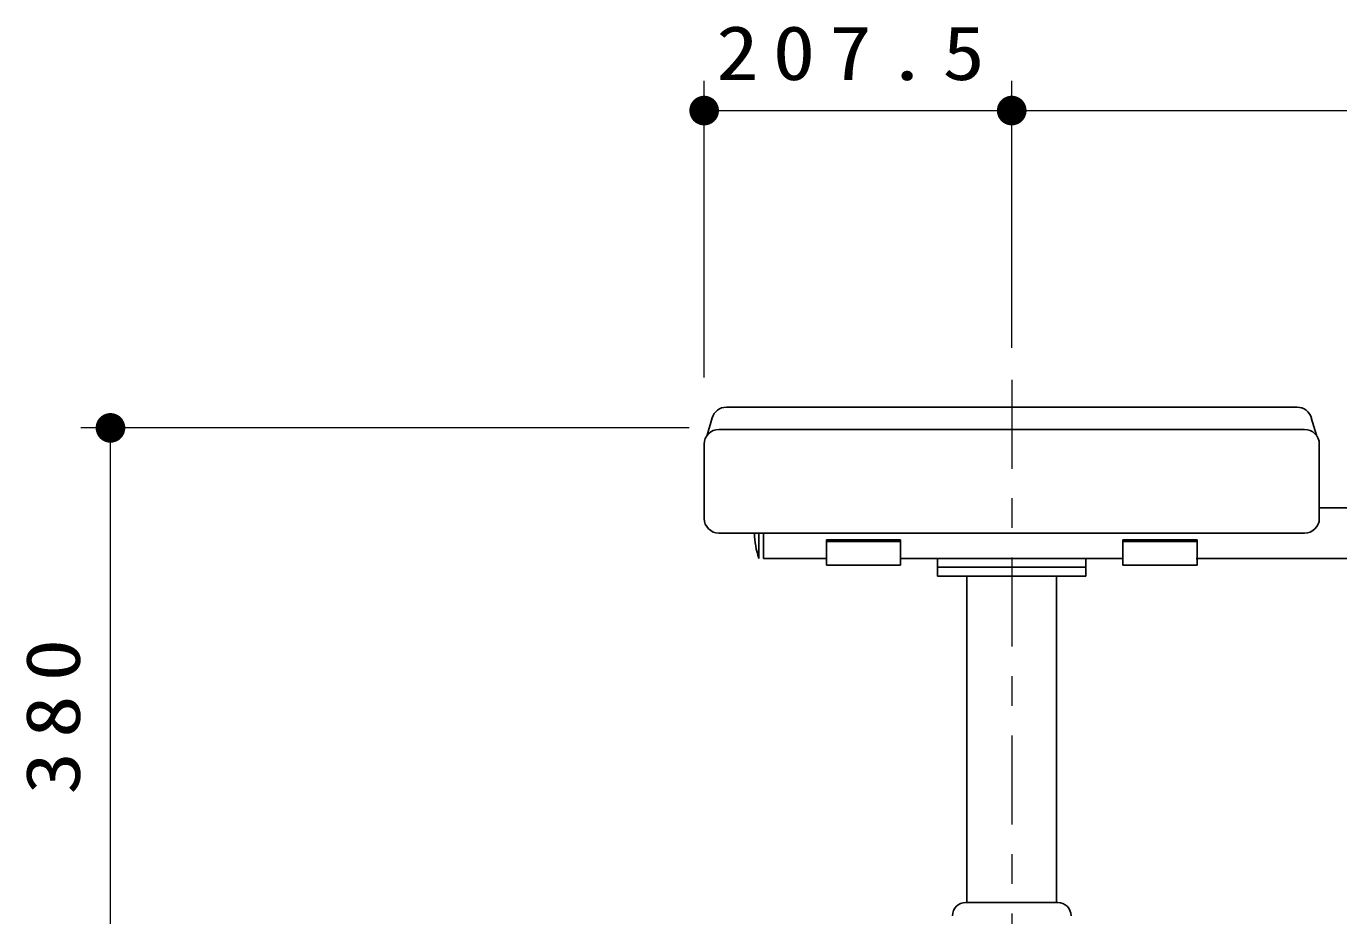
# Model space of a CAD drawing. Units: millimetres on the paper, scale 1:20. Extents: x -365 to 10, y -40 to 257.
# Drawn here: x -320.01 to -275.74, y 109.11 to 139.1 of the extents above; entities that cross this region are included whole.
import ezdxf

# ---------------------------------------------------------------- set-up
doc = ezdxf.new("R2010")
doc.units = ezdxf.units.MM
doc.linetypes.add('USER2', pattern=[6, 3, -1, 1, -1])
doc.layers.add('LY_1', color=7, linetype='Continuous', lineweight=25)
doc.styles.add('ＭＳ ゴシック', font='')
doc.styles.get('ＭＳ ゴシック').set_extended_font_data('MS Gothic')

# ---------------------------------------------------------------- blocks, each defined once
blk = doc.blocks.new('filled_dot')
at = {"color": 0, "linetype": 'Continuous', "lineweight": -2, "const_width": 1.25}
blk.add_lwpolyline([(-0.625, 0, 1), (0.625, 0, 1)], format="xyb", close=True, dxfattribs=at)

msp = doc.modelspace()

# ---------------------------------------------------------------- linework, layer by layer
at = {"layer": 'LY_1', "lineweight": 13}
for p, q in [((-297.148, 127.26), (-297.148, 137.26)), ((-286.773, 128.26), (-286.773, 137.26)), ((-297.148, 136.26), (-286.773, 136.26)), ((-286.773, 136.26), (-215.523, 136.26)), ((-297.648, 125.56), (-318.173, 125.56)), ((-317.173, 106.56), (-317.173, 125.56))]:
    msp.add_line(p, q, dxfattribs=at)
at = {"layer": 'LY_1', "linetype": 'USER2', "lineweight": 13}
msp.add_line((-286.773, 127.185), (-286.773, 86.985), dxfattribs=at)
at = {"layer": 'LY_1'}
for p, q in [((-296.398, 126.26), (-277.148, 126.26)), ((-297.048, 125.31), (-296.879, 125.899)), ((-276.498, 125.31), (-276.668, 125.899)), ((-296.648, 125.51), (-276.898, 125.51)), ((-297.148, 125.01), (-297.148, 122.51)), ((-276.398, 125.01), (-276.398, 122.51)), ((-276.398, 122.86), (-273.398, 122.86)), ((-296.648, 122.01), (-276.898, 122.01)), ((-295.298, 122.01), (-295.298, 121.16)), ((-295.148, 122.01), (-295.148, 121.16)), ((-293.023, 121.79), (-290.523, 121.79)), ((-293.023, 121.79), (-293.023, 120.935)), ((-290.523, 121.79), (-290.523, 120.935)), ((-288.508, 122.01), (-285.031, 122.01)), ((-283.023, 121.79), (-280.523, 121.79)), ((-283.023, 121.79), (-283.023, 120.935)), ((-280.523, 121.79), (-280.523, 120.935)), ((-293.023, 121.732), (-290.523, 121.732)), ((-283.023, 121.732), (-280.523, 121.732)), ((-295.148, 121.16), (-293.023, 121.16)), ((-293.023, 120.935), (-290.523, 120.935)), ((-290.523, 121.16), (-283.023, 121.16)), ((-289.273, 121.16), (-289.273, 120.56)), ((-289.273, 120.86), (-284.273, 120.86)), ((-284.273, 121.16), (-284.273, 120.56)), ((-283.023, 120.935), (-280.523, 120.935)), ((-280.548, 121.16), (-269.298, 121.16)), ((-289.273, 120.56), (-284.273, 120.56)), ((-288.286, 120.56), (-288.286, 109.56)), ((-285.261, 120.56), (-285.261, 109.56)), ((-288.323, 109.56), (-285.223, 109.56))]:
    msp.add_line(p, q, dxfattribs=at)
for centre, radius, start, end in [((-296.398, 125.76), 0.5, 90, 163.9267), ((-277.148, 125.76), 0.5, 16.0732, 90), ((-296.648, 125.01), 0.5, 90, 180), ((-276.898, 125.01), 0.5, 0, 90), ((-296.648, 122.51), 0.5, 180, 270), ((-276.898, 122.51), 0.5, 270, 0), ((-292.965, 122.01), 2.483, 180, 200.016), ((-288.323, 109.11), 0.45, 90, 180), ((-285.223, 109.11), 0.45, 0, 90)]:
    msp.add_arc(centre, radius, start, end, dxfattribs=at)

# ---------------------------------------------------------------- block references
at = {"layer": 'LY_1', "lineweight": 13, "xscale": 0.4, "yscale": 0.4}
msp.add_blockref('filled_dot', (-297.148, 136.26), dxfattribs=at)
for p, rotation in [((-286.773, 136.26), 180), ((-317.173, 125.56), 270)]:
    msp.add_blockref('filled_dot', p, dxfattribs=dict(at, rotation=rotation))

# ---------------------------------------------------------------- texts
at = {"layer": 'LY_1', "insert": (-291.973, 137.26), "char_height": 1.833, "attachment_point": 8, "style": 'ＭＳ ゴシック'}
msp.add_mtext('\\T1.33;\\W1.15;207.5', dxfattribs=at)
at = {"layer": 'LY_1', "insert": (-318.173, 116.06), "char_height": 1.833, "attachment_point": 8, "rotation": 90, "style": 'ＭＳ ゴシック'}
msp.add_mtext('\\T1.33;\\W1.15;380', dxfattribs=at)

doc.saveas('drawing.dxf')
